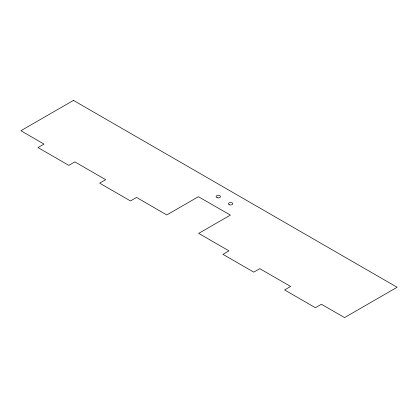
<?xml version="1.0" encoding="UTF-8"?>
<svg xmlns="http://www.w3.org/2000/svg" width="418" height="418" viewBox="0 0 418 418"><rect width="100%" height="100%" fill="white"/><g stroke="black" fill="none" stroke-linecap="round" stroke-linejoin="round"><path stroke-width="0.63" d="M73.443 100.404L20.9 130.735L44 144.095L37.991 147.564L68.818 165.361L74.843 161.881L105.665 179.677L99.641 183.157L130.468 200.953L136.55 197.437L166.772 214.956L198.393 196.7L230.391 215.103L198.707 233.396L228.965 250.863L222.94 254.343L253.768 272.139L259.792 268.659L290.615 286.455L284.59 289.935L315.412 307.732L321.442 304.252L344.557 317.596L397.1 287.265L73.443 100.404M229.519 204.82A2.179 1.259 0 0 0 232.789 203.728A2.179 1.259 0 0 0 229.519 202.641A2.179 1.259 0 0 0 229.519 204.82M217.188 197.698A2.179 1.259 0 0 0 220.458 196.612A2.179 1.259 0 0 0 217.188 195.519A2.179 1.259 0 0 0 217.188 197.698"/></g></svg>
